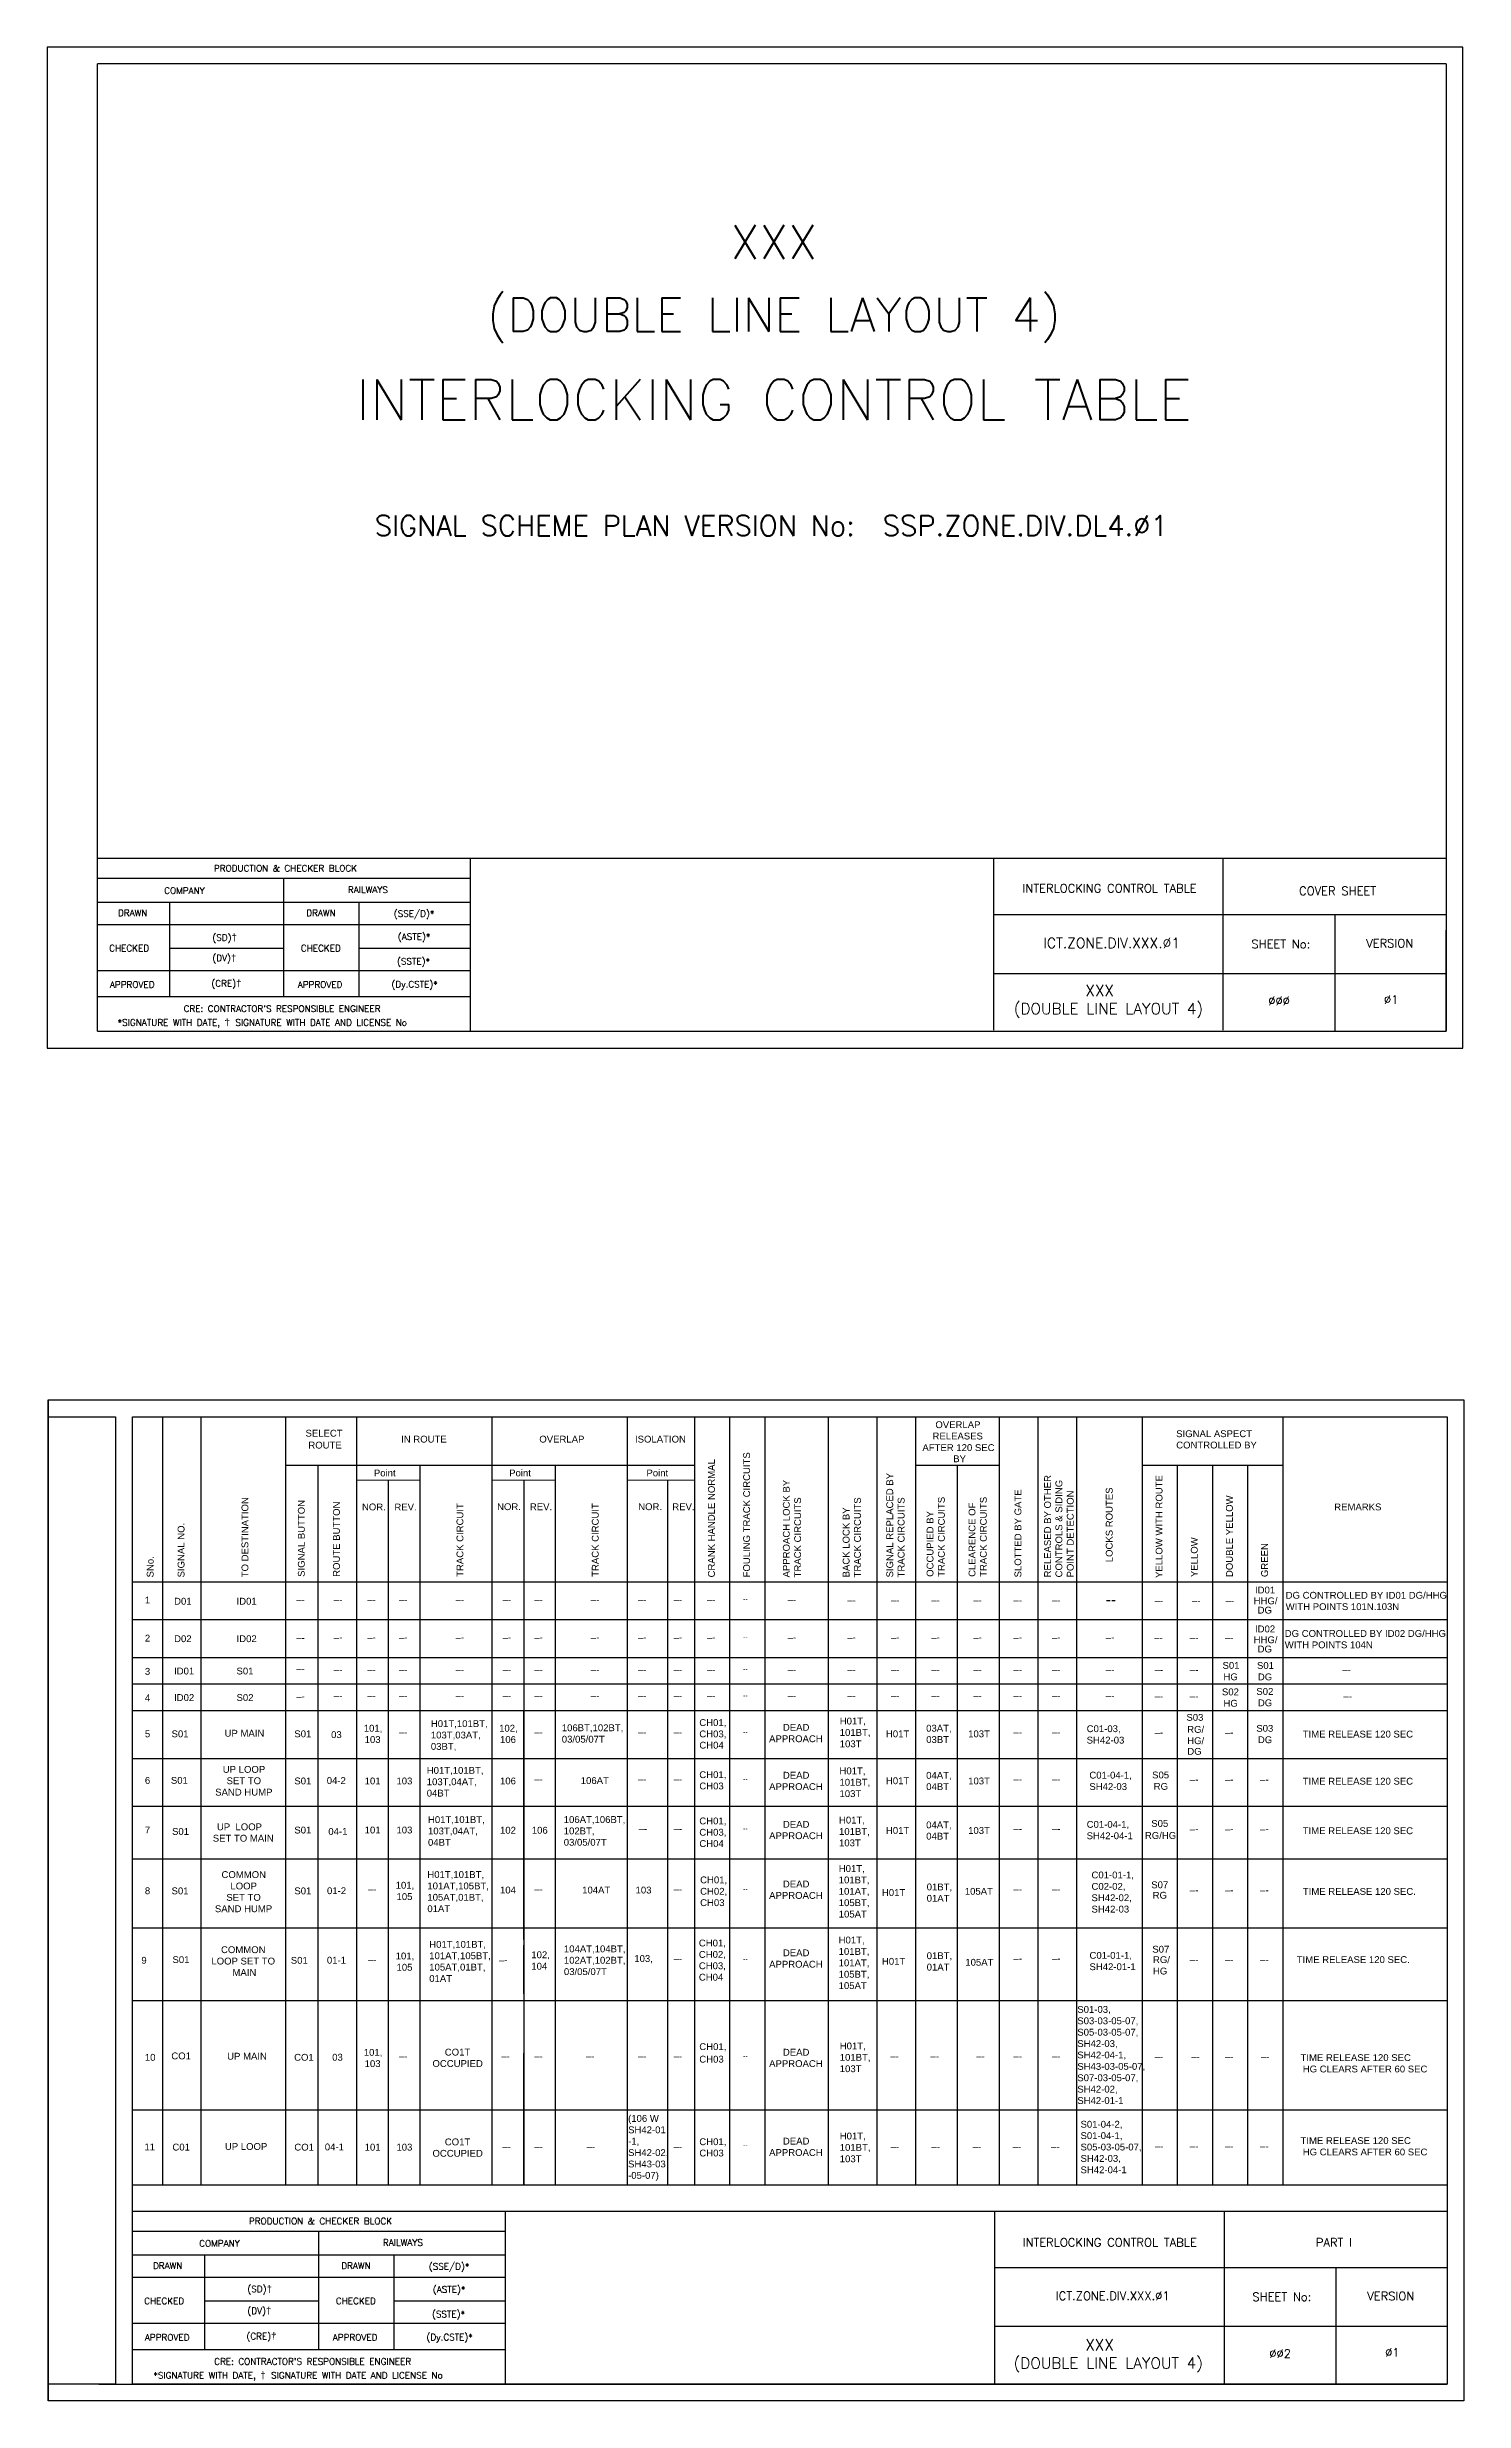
# Model space of a CAD drawing. Header units: inches. Extents: x -19 to 1645, y 43 to 741.
# Drawn here: x 322 to 742, y 43 to 741 of the extents above; entities that cross this region are included whole.
import ezdxf
from ezdxf.enums import TextEntityAlignment as Align

# ---------------------------------------------------------------- set-up
doc = ezdxf.new("R2010")
doc.units = ezdxf.units.IN
doc.header["$MEASUREMENT"] = 0
doc.layers.add('PDF_Geometry', color=7, linetype='Continuous')
doc.layers.add('PDF_Text', color=7, linetype='Continuous')
doc.styles.add('PDF Arial', font='arial.ttf')
doc.styles.add('ROMANS', font='romans.shx', dxfattribs={"height": 2})

# ---------------------------------------------------------------- blocks, each defined once
blk = doc.blocks.new('A$C1B685902')
at = {"color": 7}
blk.add_line((0, 297), (0, 0), dxfattribs=at)
for points in [[(0, 297), (420, 297), (420, 0), (0, 0)], [(25, 292), (415, 292), (415, 5), (25, 5)]]:
    blk.add_lwpolyline(points, close=True, dxfattribs=at)
blk.add_lwpolyline([(0, 292), (20, 292), (20, 5), (0, 5)], dxfattribs=at)

msp = doc.modelspace()

# ---------------------------------------------------------------- linework, layer by layer
at = {"lineweight": -2}
for p, q in [((742.09, 741.21), (322.09, 741.21)), ((322.09, 741.21), (322.09, 444.21)), ((742.09, 444.21), (742.09, 741.21)), ((337.09, 449.21), (337.09, 736.21)), ((737.09, 736.21), (737.09, 449.21)), ((602.95, 449.49), (602.95, 500.55)), ((602.95, 483.83), (736.91, 483.83)), ((602.95, 466.38), (737.09, 466.38)), ((322.09, 444.21), (742.09, 444.21)), ((603.26, 47.85), (603.26, 99.19)), ((603.26, 82.47), (737.22, 82.47)), ((603.26, 65.02), (737.4, 65.02))]:
    msp.add_line(p, q, dxfattribs=at)
at = {"linetype": 'Continuous', "lineweight": -2}
for p, q in [((737.09, 736.21), (337.09, 736.21)), ((671.03, 449.49), (671.03, 500.55)), ((737.09, 449.21), (737.09, 479.21)), ((337.09, 449.21), (619.09, 449.21)), ((337.09, 449.21), (737.09, 449.21)), ((671.34, 47.85), (671.34, 99.18)), ((337.4, 47.85), (619.4, 47.85)), ((337.4, 47.85), (737.4, 47.85))]:
    msp.add_line(p, q, dxfattribs=at)
for p, q in [((337.09, 500.55), (737.09, 500.55)), ((447.63, 500.55), (447.63, 449.21)), ((370.27, 494.5), (337.02, 494.5)), ((447.63, 494.49), (370.27, 494.5)), ((392.23, 494.5), (392.23, 459.4)), ((370.27, 487.45), (337.02, 487.46)), ((358.46, 459.4), (358.46, 487.46)), ((447.63, 487.45), (370.27, 487.45)), ((414.67, 459.4), (414.67, 487.45)), ((704.13, 483.83), (704.13, 449.21)), ((370.27, 480.79), (337.02, 480.79)), ((447.63, 480.78), (370.27, 480.79)), ((392.23, 473.81), (358.46, 473.81)), ((378.93, 473.66), (378.93, 473.66)), ((447.63, 473.8), (414.67, 473.81)), ((370.27, 467.14), (337.02, 467.15)), ((447.63, 467.14), (370.27, 467.14)), ((370.27, 459.4), (337.02, 459.4)), ((447.63, 459.4), (370.27, 459.4)), ((356.31, 334.84), (356.31, 106.88)), ((367.75, 334.84), (367.75, 106.88)), ((392.84, 334.84), (392.84, 106.88)), ((413.85, 334.84), (413.85, 106.88)), ((454, 334.84), (454, 106.88)), ((494.15, 334.84), (494.15, 106.88)), ((514.15, 334.84), (514.15, 106.88)), ((524.58, 334.84), (524.58, 106.88)), ((535.02, 334.84), (535.02, 106.88)), ((553.77, 334.84), (553.77, 106.88)), ((568.23, 334.84), (568.23, 106.88)), ((579.67, 334.84), (579.67, 106.88)), ((604.57, 334.84), (604.57, 106.88)), ((616.01, 334.84), (616.01, 106.88)), ((627.45, 334.84), (627.45, 106.88)), ((646.94, 334.77), (646.94, 106.88)), ((688.68, 334.77), (688.68, 106.88)), ((514.15, 320.33), (393.05, 320.33)), ((402.41, 320.4), (402.41, 106.88)), ((423.27, 316.05), (423.27, 106.88)), ((432.7, 320.33), (432.7, 106.88)), ((463.49, 315.98), (463.49, 106.88)), ((472.85, 320.4), (472.85, 106.88)), ((506.13, 315.98), (506.13, 106.88)), ((604.57, 320.33), (579.67, 320.33)), ((592.12, 320.4), (592.12, 106.88)), ((688.68, 320.33), (646.94, 320.33)), ((657.37, 320.26), (657.37, 106.88)), ((667.81, 320.26), (667.81, 106.88)), ((678.24, 320.26), (678.24, 106.88)), ((737.4, 285.76), (347.4, 285.76)), ((737.4, 274.54), (347.4, 274.54)), ((737.4, 263.32), (347.4, 263.32)), ((737.4, 255.46), (347.4, 255.46)), ((737.4, 247.61), (347.4, 247.61)), ((737.4, 233.36), (347.4, 233.36)), ((737.4, 219.25), (347.4, 219.25)), ((737.4, 203.55), (347.4, 203.55)), ((737.4, 183.12), (347.4, 183.12)), ((737.4, 161.56), (347.4, 161.56)), ((737.4, 129.11), (347.4, 129.11)), ((737.4, 106.88), (347.4, 106.88)), ((347.42, 99.11), (737.4, 99.19)), ((458.02, 99.19), (458.02, 47.85)), ((380.66, 93.14), (347.41, 93.14)), ((458.02, 93.13), (380.66, 93.14)), ((402.62, 93.14), (402.62, 58.04)), ((380.66, 86.1), (347.41, 86.1)), ((368.85, 58.04), (368.85, 86.1)), ((458.02, 86.09), (380.66, 86.1)), ((425.06, 58.04), (425.06, 86.09)), ((380.66, 79.43), (347.41, 79.43)), ((458.02, 79.42), (380.66, 79.43)), ((704.45, 82.47), (704.45, 47.85)), ((402.62, 72.45), (368.85, 72.45)), ((389.32, 72.3), (389.31, 72.3)), ((458.02, 72.45), (425.06, 72.45)), ((380.66, 65.78), (347.41, 65.79)), ((458.02, 65.78), (380.66, 65.78)), ((380.66, 58.04), (347.41, 58.04)), ((458.02, 58.04), (380.66, 58.04))]:
    msp.add_line(p, q)
at = {"layer": 'PDF_Geometry', "lineweight": 15}
for points in [[(367.75, 106.88), (367.75, 334.91)], [(392.84, 106.88), (392.84, 334.91)], [(604.57, 320.4), (604.57, 334.84)], [(616.01, 320.4), (616.01, 334.84)], [(627.45, 320.4), (627.45, 334.84)], [(646.94, 320.33), (646.94, 334.77)], [(393.05, 320.33), (413.92, 320.33)], [(413.92, 320.33), (514.22, 320.33)], [(413.92, 315.98), (432.77, 315.98)], [(423.27, 285.83), (423.27, 316.05)], [(454.07, 315.98), (472.92, 315.98)], [(494.22, 315.98), (514.22, 315.98)], [(579.74, 320.33), (604.64, 320.33)], [(604.57, 316.05), (604.57, 320.4)], [(604.57, 285.83), (604.57, 316.05)], [(616.01, 316.05), (616.01, 320.4)], [(616.01, 285.83), (616.01, 316.05)], [(627.45, 316.05), (627.45, 320.4)], [(627.45, 285.83), (627.45, 316.05)], [(646.94, 315.98), (646.94, 320.33)], [(646.94, 285.76), (646.94, 315.98)], [(657.37, 315.98), (657.37, 320.33)], [(657.37, 285.76), (657.37, 315.98)], [(667.81, 315.98), (667.81, 320.33)], [(667.81, 285.76), (667.81, 315.98)], [(678.24, 315.98), (678.24, 320.33)], [(678.24, 285.76), (678.24, 315.98)], [(514.15, 106.88), (514.15, 285.76)], [(524.58, 106.88), (524.58, 285.76)], [(604.57, 274.61), (604.57, 285.69)], [(616.01, 274.61), (616.01, 285.69)], [(627.45, 274.61), (627.45, 285.69)], [(646.94, 274.54), (646.94, 285.62)], [(604.57, 263.39), (604.57, 274.47)], [(616.01, 263.39), (616.01, 274.47)], [(627.45, 263.39), (627.45, 274.47)], [(646.94, 263.32), (646.94, 274.4)], [(604.57, 255.54), (604.57, 263.25)], [(616.01, 255.54), (616.01, 263.25)], [(627.45, 255.54), (627.45, 263.25)], [(646.94, 255.46), (646.94, 263.18)], [(604.57, 247.68), (604.57, 255.39)], [(616.01, 247.68), (616.01, 255.39)], [(627.45, 247.68), (627.45, 255.39)], [(646.94, 247.61), (646.94, 255.32)], [(402.41, 226.37), (402.41, 247.54)], [(413.85, 226.37), (413.85, 247.54)], [(423.27, 226.37), (423.27, 247.54)], [(432.7, 226.37), (432.7, 247.54)], [(454, 226.37), (454, 247.54)], [(463.42, 226.37), (463.42, 247.54)], [(472.85, 226.37), (472.85, 247.54)], [(494.15, 226.37), (494.15, 247.54)], [(535.02, 226.37), (535.02, 247.54)], [(553.77, 226.37), (553.77, 247.54)], [(568.23, 226.37), (568.23, 247.54)], [(579.67, 226.37), (579.67, 247.54)], [(592.12, 226.37), (592.12, 247.54)], [(604.57, 226.37), (604.57, 247.54)], [(616.01, 226.37), (616.01, 247.54)], [(627.45, 226.37), (627.45, 247.54)], [(646.94, 226.3), (646.94, 247.47)], [(423.27, 210.94), (423.27, 232.11)], [(432.7, 210.94), (432.7, 232.11)], [(454, 210.94), (454, 232.11)], [(463.42, 210.94), (463.42, 232.11)], [(472.85, 210.94), (472.85, 232.11)], [(494.15, 210.94), (494.15, 232.11)], [(535.02, 210.94), (535.02, 232.11)], [(553.77, 210.94), (553.77, 232.11)], [(568.23, 210.94), (568.23, 232.11)], [(579.67, 210.94), (579.67, 232.11)], [(592.12, 210.94), (592.12, 232.11)], [(604.57, 210.94), (604.57, 232.11)], [(616.01, 210.94), (616.01, 232.11)], [(627.45, 210.94), (627.45, 232.11)], [(646.94, 210.87), (646.94, 232.04)], [(423.27, 193.32), (423.27, 214.49)], [(432.7, 193.32), (432.7, 214.49)], [(454, 193.32), (454, 214.49)], [(463.42, 193.32), (463.42, 214.49)], [(472.85, 193.32), (472.85, 214.49)], [(494.15, 193.32), (494.15, 214.49)], [(535.02, 193.32), (535.02, 214.49)], [(553.77, 193.32), (553.77, 214.49)], [(568.23, 193.32), (568.23, 214.49)], [(579.67, 193.32), (579.67, 214.49)], [(592.12, 193.32), (592.12, 214.49)], [(604.57, 193.32), (604.57, 214.49)], [(616.01, 193.32), (616.01, 214.49)], [(627.45, 193.32), (627.45, 214.49)], [(646.94, 193.25), (646.94, 214.42)], [(678.24, 193.25), (678.24, 214.42)], [(423.27, 179.75), (423.27, 197.55)], [(432.7, 179.75), (432.7, 197.55)], [(454, 179.75), (454, 197.55)], [(463.42, 179.75), (463.42, 197.55)], [(472.85, 179.75), (472.85, 197.55)], [(494.15, 179.75), (494.15, 197.55)], [(535.02, 179.75), (535.02, 197.55)], [(553.77, 179.75), (553.77, 197.55)], [(579.67, 179.75), (579.67, 197.55)], [(592.12, 179.75), (592.12, 197.55)], [(604.57, 179.75), (604.57, 197.55)], [(616.01, 179.75), (616.01, 197.55)], [(627.45, 179.75), (627.45, 197.55)], [(646.94, 179.68), (646.94, 197.48)], [(423.27, 163.62), (423.27, 178.06)], [(432.7, 163.62), (432.7, 178.06)], [(454, 163.62), (454, 178.06)], [(463.42, 163.62), (463.42, 178.06)], [(472.85, 163.62), (472.85, 178.06)], [(494.15, 163.62), (494.15, 178.06)], [(535.02, 163.62), (535.02, 178.06)], [(553.77, 163.62), (553.77, 178.06)], [(568.23, 163.62), (568.23, 178.06)], [(579.67, 163.62), (579.67, 178.06)], [(592.12, 163.62), (592.12, 178.06)], [(604.57, 163.62), (604.57, 178.06)], [(616.01, 163.62), (616.01, 178.06)], [(627.45, 163.62), (627.45, 178.06)], [(646.94, 163.55), (646.94, 177.99)], [(423.27, 124.9), (423.27, 146.06)], [(432.7, 124.9), (432.7, 146.06)], [(454, 124.9), (454, 146.06)], [(463.42, 124.9), (463.42, 146.06)], [(472.85, 124.9), (472.85, 146.06)], [(494.15, 124.9), (494.15, 146.06)], [(535.02, 124.9), (535.02, 146.06)], [(553.77, 124.9), (553.77, 146.06)], [(568.23, 124.9), (568.23, 146.06)], [(579.67, 124.9), (579.67, 146.06)], [(592.12, 124.9), (592.12, 146.06)], [(604.57, 124.9), (604.57, 146.06)], [(616.01, 124.9), (616.01, 146.06)], [(627.45, 124.9), (627.45, 146.06)], [(646.94, 124.83), (646.94, 145.99)], [(423.27, 106.95), (423.27, 124.76)], [(432.7, 106.95), (432.7, 124.76)], [(454, 106.95), (454, 124.76)], [(463.42, 106.95), (463.42, 124.76)], [(472.85, 106.95), (472.85, 124.76)], [(494.15, 106.95), (494.15, 124.76)], [(535.02, 106.95), (535.02, 124.76)], [(553.77, 106.95), (553.77, 124.76)], [(568.23, 106.95), (568.23, 124.76)], [(579.67, 106.95), (579.67, 124.76)], [(592.12, 106.95), (592.12, 124.76)], [(604.57, 106.95), (604.57, 124.76)], [(616.01, 106.95), (616.01, 124.76)], [(627.45, 106.95), (627.45, 124.76)], [(646.94, 106.88), (646.94, 124.68)]]:
    msp.add_lwpolyline(points, dxfattribs=at)

# ---------------------------------------------------------------- block references
msp.add_blockref('A$C1B685902', (322.4, 42.85))

# ---------------------------------------------------------------- texts
at = {"style": 'ROMANS'}
for s, height, p in [('XXX', 10, (537.68, 683.41)), ('(DOUBLE LINE LAYOUT 4)', 10, (537.68, 661.78)), ('INTERLOCKING CONTROL TABLE', 12, (537.68, 636.61)), ('SIGNAL SCHEME PLAN VERSION No:  SSP.ZONE.DIV.DL4.Ø1', 6, (536.92, 599.23)), ('PRODUCTION & CHECKER BLOCK', 1.92, (392.81, 497.56)), ('COMPANY', 1.92, (362.84, 490.94)), ('RAILWAYS', 1.92, (417.26, 491.2)), ('DRAWN', 1.92, (347.49, 484.32)), ('DRAWN', 1.92, (403.34, 484.32)), ('(SSE/D)*', 1.92, (430.96, 484.11)), ('(ASTE)*', 1.92, (430.96, 477.29)), ('CHECKED', 1.92, (346.44, 473.86)), ('CHECKED', 1.92, (403.3, 473.86)), ('(SSTE)*', 1.92, (430.79, 469.96)), ('APPROVED', 1.92, (347.34, 463.06)), ('APPROVED', 1.92, (403.07, 463.06)), ('(Dy.CSTE)*', 1.92, (431.12, 463.14)), ('XXX', 3.3, (634.38, 461.31)), ("CRE: CONTRACTOR'S RESPONSIBLE ENGINEER", 1.92, (391.81, 455.91)), ('(DOUBLE LINE LAYOUT 4)', 3.3, (636.94, 455.91)), ('PRODUCTION & CHECKER BLOCK', 1.92, (403.2, 96.2)), ('RAILWAYS', 1.92, (427.65, 89.84)), ('DRAWN', 1.92, (357.88, 82.96)), ('COMPANY', 1.92, (373.23, 89.58)), ('DRAWN', 1.92, (413.73, 82.96)), ('(SSE/D)*', 1.92, (441.35, 82.75)), ('(ASTE)*', 1.92, (441.35, 75.93)), ('CHECKED', 1.92, (356.83, 72.5)), ('CHECKED', 1.92, (413.69, 72.5)), ('(SSTE)*', 1.92, (441.18, 68.6)), ('(Dy.CSTE)*', 1.92, (441.51, 61.78)), ('APPROVED', 1.92, (357.73, 61.7)), ('APPROVED', 1.92, (413.46, 61.7)), ('(DOUBLE LINE LAYOUT 4)', 3.3, (636.9, 54.08)), ('XXX', 3.3, (634.34, 59.47)), ("CRE: CONTRACTOR'S RESPONSIBLE ENGINEER", 1.92, (400.88, 54.55))]:
    msp.add_text(s, height=height, dxfattribs=at).set_placement(p, align=Align.MIDDLE_CENTER)
at = {"lineweight": -2, "style": 'ROMANS'}
for s, height, p in [('INTERLOCKING CONTROL TABLE', 2.5, (637.29, 491.64)), ('COVER SHEET', 2.5, (704.93, 490.86)), ('ICT.ZONE.DIV.XXX.Ø1', 3, (637.91, 475.39)), ('SHEET No:', 2.5, (688.09, 475.09)), ('VERSION', 2.5, (720.39, 475.32)), ('ØØØ ', 2.5, (688.43, 458.23)), ('Ø1', 2.5, (720.85, 458.6)), ('INTERLOCKING CONTROL TABLE', 2.5, (637.33, 89.87)), ('PART I', 2.5, (703.83, 89.87)), ('ICT.ZONE.DIV.XXX.Ø1', 2.5, (638.22, 74.03)), ('SHEET No:', 2.5, (688.4, 73.73)), ('VERSION', 2.5, (720.7, 73.96)), ('ØØ2 ', 2.5, (688.74, 56.87)), ('Ø1', 2.5, (721.17, 57.24))]:
    msp.add_text(s, height=height, dxfattribs=at).set_placement(p, align=Align.MIDDLE_CENTER)
at = {"char_height": 1.92, "attachment_point": 1, "style": 'ROMANS'}
for s, width, insert in [('(SD){\\fArial|b0|i0|c0|p34;\\H1.08333x;†}', 8.1172, (371.12, 478.11)), ('(DV){\\fArial|b0|i0|c0|p34;\\H1.08333x;†}', 8.1172, (371.12, 472.06)), ('(CRE){\\fArial|b0|i0|c0|p34;\\H1.08333x;†}', 8.1172, (370.83, 464.53)), ('\\pi-5.76,l9.6,t9.6;*SIGNATURE WITH DATE, {\\fArial|b0|i0|c0|p34;\\H1.08333x;†  }SIGNATURE WITH DATE AND LICENSE No', 115.6915, (339.2, 452.92)), ('(SD){\\fArial|b0|i0|c0|p34;\\H1.08333x;†}', 8.1172, (381.51, 77.17)), ('(DV){\\fArial|b0|i0|c0|p34;\\H1.08333x;†}', 8.1172, (381.51, 70.7)), ('(CRE){\\fArial|b0|i0|c0|p34;\\H1.08333x;†}', 8.1172, (381.22, 63.17)), ('\\pi-5.76,l9.6,t9.6;*SIGNATURE WITH DATE, {\\fArial|b0|i0|c0|p34;\\H1.08333x;†  }SIGNATURE WITH DATE AND LICENSE No', 104.6362, (349.8, 51.56))]:
    msp.add_mtext_dynamic_manual_height_columns(s, width=width, gutter_width=12.5, heights=[0], dxfattribs=dict(at, insert=insert))
at = {"layer": 'PDF_Text', "attachment_point": 7, "style": 'PDF Arial'}
for s, insert, char_height in [('SELECT', (398.75, 328.92), 2.027), ('IN ROUTE', (427.12, 327.15), 2.027), ('OVERLAP', (468.12, 327.15), 2.027), ('ISOLATION', (496.5, 327.15), 2.027), ('RELEASES', (584.76, 328.07), 2.027), ('OVERLAP', (585.61, 331.44), 2.027), ('SIGNAL ASPECT', (657.05, 328.76), 2.0273), ('ROUTE', (399.6, 325.38), 2.027), ('AFTER 120 SEC', (581.76, 324.64), 2.0273), ('BY', (590.9, 321.35), 2.027), ('CONTROLLED BY', (657.05, 325.4), 2.0273), ('Point', (419.03, 317.12), 2.027), ('Point', (459.17, 317.12), 2.027), ('Point', (499.9, 317.12), 2.027), ('NOR.', (415.5, 307.04), 2.027), ('REV.', (425.12, 307.04), 2.027), ('NOR.', (455.58, 307.11), 2.027), ('REV.', (465.31, 307.11), 2.027), ('NOR.', (497.45, 307.11), 2.027), ('REV.', (507.57, 307.11), 2.027), ('REMARKS', (703.93, 307.04), 2.027), ('1', (351.1, 279.44), 2.03), ('D01', (359.77, 279.07), 2.027), ('ID01', (378.3, 279.07), 2.027), ('–-', (396, 279.61), 2.027), ('–-', (407.15, 279.61), 2.027), ('–-', (417.06, 279.61), 2.027), ('–-', (426.48, 279.61), 2.027), ('–-', (443.25, 279.61), 2.027), ('–-', (457.21, 279.61), 2.027), ('–-', (466.63, 279.61), 2.027), ('–-', (483.39, 279.61), 2.027), ('–-', (497.35, 279.61), 2.027), ('–-', (507.93, 279.61), 2.027), ('–-', (517.86, 279.61), 2.027), ('--', (528.52, 279.98), 1.521), ('–-', (541.75, 279.61), 2.027), ('–-', (559.49, 279.39), 2.027), ('–-', (572.45, 279.39), 2.027), ('–-', (584.39, 279.39), 2.027), ('–-', (596.84, 279.39), 2.027), ('–-', (608.78, 279.39), 2.027), ('–-', (620.22, 279.39), 2.027), ('–-', (650.65, 279.32), 2.027), ('–-', (661.69, 279.32), 2.027), ('–-', (671.72, 279.32), 2.027), ('HHG/', (680.03, 279.17), 2.027), ('ID01', (680.42, 282.38), 2.027), ('DG CONTROLLED BY ID01 DG/HHG\\PWITH POINTS 101N.103N', (689.53, 277.45), 2.0273), ('ID02', (680.42, 270.85), 2.027), ('DG', (681.2, 276.42), 2.027), ('2', (351.1, 268.14), 2.03), ('D02', (359.77, 267.94), 2.027), ('ID02', (378.3, 267.94), 2.027), ('–-', (396, 268.26), 2.027), ('–-', (407.15, 268.39), 2.027), ('–-', (417.06, 268.39), 2.027), ('–-', (426.48, 268.39), 2.027), ('–-', (443.25, 268.39), 2.027), ('–-', (457.21, 268.39), 2.027), ('–-', (466.63, 268.39), 2.027), ('–-', (483.39, 268.39), 2.027), ('–-', (497.35, 268.39), 2.027), ('–-', (507.93, 268.39), 2.027), ('–-', (517.86, 268.39), 2.027), ('--', (528.52, 268.76), 1.521), ('–-', (541.75, 268.39), 2.027), ('–-', (559.49, 268.39), 2.027), ('–-', (572.45, 268.39), 2.027), ('–-', (584.39, 268.39), 2.027), ('–-', (596.84, 268.39), 2.027), ('–-', (608.78, 268.39), 2.027), ('–-', (620.22, 268.39), 2.027), ('–-', (636.17, 268.39), 2.027), ('–-', (650.52, 268.32), 2.027), ('–-', (661.09, 268.32), 2.027), ('–-', (671.52, 268.32), 2.027), ('HHG/', (680.03, 267.63), 2.027), ('DG', (681.2, 264.88), 2.027), ('DG CONTROLLED BY ID02 DG/HHG\\PWITH POINTS 104N', (689.25, 266.12), 2.0273), ('3', (351.1, 258.26), 2.03), ('ID01', (359.76, 258.35), 2.027), ('S01', (378.29, 258.35), 2.027), ('–-', (396, 259.01), 2.027), ('–-', (407.15, 258.85), 2.027), ('–-', (417.06, 258.85), 2.027), ('–-', (426.48, 258.85), 2.027), ('–-', (443.25, 258.85), 2.027), ('–-', (457.21, 258.85), 2.027), ('–-', (466.63, 258.85), 2.027), ('–-', (483.39, 258.85), 2.027), ('–-', (497.35, 258.85), 2.027), ('–-', (507.93, 258.85), 2.027), ('–-', (517.86, 258.85), 2.027), ('--', (528.52, 259.23), 1.521), ('–-', (541.75, 258.85), 2.027), ('–-', (559.49, 258.85), 2.027), ('–-', (572.45, 258.85), 2.027), ('–-', (584.39, 258.85), 2.027), ('–-', (596.84, 258.85), 2.027), ('–-', (608.78, 258.85), 2.027), ('–-', (620.22, 258.85), 2.027), ('–-', (636.17, 258.85), 2.027), ('–-', (650.65, 258.78), 2.027), ('–-', (661.09, 258.78), 2.027), ('–-', (706.32, 258.73), 2.027), ('4', (351.1, 250.43), 2.03), ('ID02', (359.76, 250.49), 2.027), ('S02', (378.29, 250.49), 2.027), ('–-', (396, 250.89), 2.027), ('–-', (407.15, 251), 2.027), ('–-', (417.06, 251), 2.027), ('–-', (426.48, 251), 2.027), ('–-', (443.25, 251), 2.027), ('–-', (457.21, 251), 2.027), ('–-', (466.63, 251), 2.027), ('–-', (483.39, 251), 2.027), ('–-', (497.35, 251), 2.027), ('–-', (507.93, 251), 2.027), ('–-', (517.86, 251), 2.027), ('--', (528.52, 251.37), 1.521), ('–-', (541.75, 251), 2.027), ('–-', (559.49, 251), 2.027), ('–-', (572.45, 251), 2.027), ('–-', (584.39, 251), 2.027), ('–-', (596.84, 251), 2.027), ('–-', (608.78, 251), 2.027), ('–-', (620.22, 251), 2.027), ('–-', (636.17, 251), 2.027), ('–-', (650.65, 250.93), 2.027), ('–-', (661.09, 250.93), 2.027), ('–-', (706.68, 250.93), 2.027), ('H01T,101BT,\\P103T,03AT,\\P03BT,', (435.94, 235.64), 2.0273), ('CH01,', (515.58, 242.72), 2.027), ('H01T,\\P101BT,\\P103T', (557.24, 236.75), 2.027), ('S03', (660.08, 244.61), 2.027), ('5', (351.1, 239.72), 2.03), ('S01', (359.02, 239.72), 2.027), ('UP MAIN', (374.74, 239.9), 2.027), ('S01', (395.44, 239.72), 2.027), ('03', (406.35, 239.48), 2.027), ('101,', (416.04, 241.04), 2.027), ('103', (416.3, 238.03), 2.027), ('–-', (426.48, 240.26), 2.027), ('102,', (456.19, 241.04), 2.027), ('106', (456.45, 238.03), 2.027), ('–-', (466.63, 240.26), 2.027), ('106BT,102BT,\\P03/05/07T', (474.78, 238.13), 2.0273), ('–-', (497.35, 240.26), 2.027), ('–-', (507.93, 240.26), 2.027), ('CH03,', (515.58, 239.35), 2.027), ('CH04', (515.59, 236.35), 2.027), ('--', (528.52, 240.63), 1.521), ('H01T', (570.94, 239.72), 2.027), ('03AT,', (582.88, 241.04), 2.027), ('03BT', (582.89, 238.03), 2.027), ('103T', (595.33, 239.72), 2.027), ('–-', (608.78, 240.26), 2.027), ('–-', (620.22, 240.26), 2.027), ('C01-03, \\PSH42-03', (630.49, 237.86), 2.027), ('–-', (650.65, 240.19), 2.027), ('RG/', (660.31, 241.04), 2.027), ('HG/', (660.31, 237.68), 2.027), ('–-', (671.52, 240.19), 2.027), ('TIME RELEASE 120 SEC', (694.59, 239.64), 2.0273), ('H01T,101BT,\\P103T,04AT,\\P04BT', (434.72, 222.12), 2.0273), ('DG', (660.35, 234.52), 2.027), ('6', (351.1, 225.9), 2.03), ('S01', (358.82, 225.92), 2.027), ('S01', (395.44, 225.74), 2.027), ('04-2', (405.06, 225.86), 2.027), ('101', (416.3, 225.74), 2.027), ('103', (425.73, 225.74), 2.027), ('106', (456.45, 225.74), 2.027), ('–-', (466.63, 226.29), 2.027), ('106AT', (480.41, 225.85), 2.027), ('–-', (497.37, 226.29), 2.027), ('–-', (507.93, 226.29), 2.027), ('CH01,', (515.58, 227.25), 2.027), ('CH03', (515.59, 224.25), 2.027), ('--', (528.52, 226.66), 1.521), ('H01T', (570.94, 225.79), 2.027), ('04AT,', (582.88, 227.06), 2.027), ('04BT', (582.89, 224.06), 2.027), ('103T', (595.33, 225.74), 2.027), ('–-', (608.78, 226.29), 2.027), ('–-', (620.22, 226.29), 2.027), ('C01-04-1, \\PSH42-03', (631.29, 224.08), 2.027), ('–-', (661.09, 226.22), 2.027), ('–-', (671.52, 226.22), 2.027), ('–-', (681.95, 226.22), 2.027), ('TIME RELEASE 120 SEC', (694.59, 225.67), 2.0273), ('7', (351.1, 211.2), 2.03), ('S01', (359.16, 210.76), 2.027), ('\\pi-6.51622;UP  LOOP\\P\\pi-10.11175;   SET TO MAIN', (378.99, 208.75), 2.0273), ('S01', (395.44, 211.17), 2.027), ('04-1', (405.52, 210.77), 2.027), ('101', (416.3, 211.18), 2.027), ('103', (425.73, 211.18), 2.027), ('H01T,101BT,\\P103T,04AT,\\P04BT', (435.09, 207.52), 2.0273), ('102', (456.45, 211.12), 2.027), ('106', (465.88, 211.12), 2.027), ('106AT,106BT,\\P102BT,\\P03/05/07T', (475.36, 207.54), 2.0273), ('–-', (497.6, 211.59), 2.027), ('–-', (507.93, 211.59), 2.027), ('CH01,', (515.58, 213.53), 2.027), ('CH03,', (515.58, 210.17), 2.027), ('--', (528.52, 211.96), 1.521), ('H01T', (570.94, 211.05), 2.027), ('04AT,', (582.88, 212.36), 2.027), ('04BT', (582.89, 209.36), 2.027), ('103T', (595.33, 211.05), 2.027), ('–-', (608.78, 211.59), 2.027), ('–-', (620.22, 211.59), 2.027), ('C01-04-1, \\PSH42-04-1', (630.49, 209.48), 2.027), ('RG/HG', (647.76, 209.56), 2.027), ('S05', (649.65, 213.13), 2.027), ('–-', (661.09, 211.52), 2.027), ('–-', (671.52, 211.52), 2.027), ('–-', (681.95, 211.52), 2.027), ('TIME RELEASE 120 SEC', (694.59, 210.97), 2.0273), ('CH04', (515.59, 207.17), 2.027), ('101,', (425.5, 194.45), 2.027), ('H01T,101BT,\\P101AT,105BT,\\P105AT,01BT,\\P01AT', (434.9, 187.84), 2.0273), ('CH01,\\PCH02,\\PCH03', (515.82, 189.63), 2.027), ('H01T,\\P101BT,\\P101AT,\\P105BT,\\P105AT', (556.94, 186.24), 2.027), ('01BT,\\P01AT', (583.03, 190.92), 2.027), ('S07', (649.65, 194.93), 2.027), ('8', (351.1, 193.16), 2.03), ('S01', (359.02, 193.13), 2.027), ('S01', (395.44, 193.13), 2.027), ('01-2', (405.13, 193.17), 2.027), ('–-', (417.31, 193.67), 2.027), ('105', (425.76, 191.44), 2.027), ('104', (456.45, 193.37), 2.027), ('–-', (466.63, 193.67), 2.027), ('104AT', (480.82, 193.37), 2.027), ('103', (496.67, 193.37), 2.027), ('–-', (507.93, 193.67), 2.027), ('--', (528.52, 194.04), 1.521), ('H01T', (569.75, 192.64), 2.027), ('105AT', (594.33, 193), 2.027), ('–-', (608.78, 193.67), 2.027), ('–-', (620.22, 193.67), 2.027), ('RG', (650.07, 191.83), 2.027), ('–-', (661.09, 193.41), 2.027), ('–-', (671.52, 193.41), 2.027), ('–-', (681.95, 193.41), 2.027), ('TIME RELEASE 120 SEC.', (694.63, 192.96), 2.0273), ('9', (350.06, 172.53), 2.03), ('S01', (359.29, 172.73), 2.027), ('\\pi-6.4208;COMMON\\P\\pi-9.2751;LOOP SET TO\\P\\pi-3.81749; MAIN', (380.11, 168.95), 2.0273), ('S01', (394.39, 172.52), 2.027), ('01-1', (405.1, 172.57), 2.027), ('101,', (425.5, 173.47), 2.027), ('H01T,101BT,\\P101AT,105BT,\\P105AT,01BT,\\P01AT', (435.46, 167.12), 2.0273), ('102,\\P104', (465.74, 170.78), 2.027), ('104AT,104BT,\\P102AT,102BT,\\P03/05/07T', (475.41, 169.17), 2.0273), ('103,', (496.29, 172.7), 2.027), ('CH01,\\PCH02,\\PCH03,\\PCH04', (515.44, 167.52), 2.027), ('H01T,\\P101BT,\\P101AT,\\P105BT,\\P105AT', (556.91, 165.02), 2.027), ('01BT,\\P01AT', (583.03, 170.51), 2.027), ('S07', (649.97, 175.81), 2.027), ('RG/\\PHG', (650.16, 169.34), 2.027), ('TIME RELEASE 120 SEC.', (692.82, 172.74), 2.0273), ('–-', (417.31, 172.7), 2.027), ('105', (425.76, 170.47), 2.027), ('–-', (456.16, 172.66), 2.027), ('–-', (507.93, 172.99), 2.027), ('--', (528.52, 173.29), 1.521), ('H01T', (569.75, 172.23), 2.027), ('105AT', (594.49, 171.94), 2.027), ('–-', (608.78, 173.13), 2.027), ('–-', (620.22, 173.13), 2.027), ('–-', (661.09, 172.67), 2.027), ('–-', (671.52, 172.67), 2.027), ('–-', (681.95, 172.67), 2.027), ('S01-03,\\PS03-03-05-07, \\PS05-03-05-07,\\PSH42-03,\\PSH42-04-1,\\PSH43-03-05-07,\\PS07-03-05-07,\\PSH42-02,\\PSH42-01-1', (627.71, 130.92), 2.0273), ('101,', (416.04, 144.87), 2.027), ('\\pi-3.67782;CO1T\\P\\pi-7.33074;OCCUPIED', (443.75, 141.9), 2.0273), ('CH01,', (515.58, 146.56), 2.027), ('H01T,\\P101BT,\\P103T', (557.24, 140.36), 2.027), ('10', (351.1, 143.74), 2.027), ('CO1', (358.95, 144.17), 2.027), ('CO1', (395.37, 143.75), 2.027), ('03', (406.67, 143.77), 2.027), ('103', (416.3, 141.87), 2.027), ('–-', (426.48, 144.1), 2.027), ('–-', (456.85, 144.1), 2.027), ('–-', (466.63, 144.1), 2.027), ('–-', (481.98, 144.1), 2.027), ('–-', (497.35, 144.1), 2.027), ('–-', (507.93, 144.1), 2.027), ('CH03', (515.58, 143.19), 2.027), ('--', (528.52, 144.47), 1.521), ('–-', (572.26, 144.1), 2.027), ('–-', (584.15, 144.1), 2.027), ('–-', (597.77, 144.1), 2.027), ('–-', (608.78, 144.1), 2.027), ('–-', (620.22, 144.1), 2.027), ('–-', (650.65, 144.03), 2.027), ('–-', (661.53, 144.03), 2.027), ('–-', (671.52, 144.03), 2.027), ('–-', (682.21, 144.03), 2.027), ('TIME RELEASE 120 SEC', (693.93, 143.65), 2.0273), ('HG CLEARS AFTER 60 SEC', (694.59, 140.28), 2.0273), ('(106 W\\PSH42-01\\P-1,\\PSH42-02,\\PSH43-03\\P-05-07)', (494.45, 108.14), 2.027), ('S01-04-2, \\PS01-04-1,\\PS05-03-05-07,\\PSH42-03,\\PSH42-04-1', (628.67, 110.37), 2.0273), ('11', (350.97, 117.19), 2.027), ('CO1', (395.44, 117.09), 2.027), ('04-1', (404.48, 117.16), 2.027), ('101', (416.3, 117.09), 2.027), ('103', (425.73, 117.09), 2.027), ('\\pi-3.67782;CO1T\\P\\pi-7.33074;OCCUPIED', (443.75, 115.27), 2.0273), ('CH01,', (515.58, 118.35), 2.027), ('H01T,\\P101BT,\\P103T', (557.24, 113.64), 2.027), ('TIME RELEASE 120 SEC', (693.93, 119.03), 2.0273), ('–-', (457.14, 117.33), 2.027), ('–-', (466.63, 117.33), 2.027), ('–-', (482.18, 117.33), 2.027), ('–-', (507.93, 117.33), 2.027), ('CH03', (515.59, 115.35), 2.027), ('--', (528.52, 117.95), 1.521), ('–-', (572.36, 117.28), 2.027), ('–-', (584.44, 117.28), 2.027), ('–-', (596.63, 117.28), 2.027), ('–-', (608.51, 117.28), 2.027), ('–-', (619.95, 117.28), 2.027), ('–-', (650.78, 117.42), 2.027), ('–-', (661.09, 117.42), 2.027), ('–-', (671.52, 117.42), 2.027), ('–-', (681.95, 117.42), 2.027), ('HG CLEARS AFTER 60 SEC', (694.59, 115.66), 2.0273)]:
    msp.add_mtext(s, dxfattribs=dict(at, insert=insert, char_height=char_height))
at = {"layer": 'PDF_Text', "attachment_point": 7, "rotation": 90, "style": 'PDF Arial'}
for s, insert, char_height in [('CRANK HANDLE NORMAL', (520.22, 287.17), 2.0273), ('FOULING TRACK CIRCUITS', (530.65, 287.17), 2.0273), ('APPROACH LOCK BY', (542.43, 287.17), 2.0273), ('SIGNAL REPLACED BY', (573.12, 287.17), 2.0273), ('RELEASED BY OTHER', (619.93, 287.17), 2.0273), ('CONTROLS & SIDING', (623.29, 287.17), 2.0273), ('YELLOW WITH ROUTE', (653.01, 287), 2.0273), ('TO DESTINATION', (381.83, 287.22), 2.0273), ('SIGNAL BUTTON', (398.55, 287.34), 2.0273), ('ROUTE BUTTON', (408.98, 287.34), 2.0273), ('TRACK CIRCUIT', (445.61, 287.34), 2.0273), ('TRACK CIRCUIT', (485.75, 287.34), 2.0273), ('TRACK CIRCUITS', (545.79, 287.17), 2.0273), ('BACK LOCK BY', (560.17, 287.17), 2.0273), ('TRACK CIRCUITS', (563.53, 287.17), 2.0273), ('TRACK CIRCUITS', (576.49, 287.17), 2.0273), ('TRACK CIRCUITS', (588.43, 287.34), 2.0273), ('CLEARENCE OF', (597.52, 287.34), 2.0273), ('TRACK CIRCUITS', (600.88, 287.34), 2.0273), ('SLOTTED BY GATE', (611.14, 287.17), 2.0273), ('POINT DETECTION', (626.66, 287.17), 2.0273), ('LOCKS ROUTES', (638.22, 291.67), 2.0273), ('DOUBLE YELLOW', (673.88, 287.27), 2.0273), ('SIGNAL NO.', (362.88, 287.17), 2.027), ('OCCUPIED BY', (585.07, 287.34), 2.0273), ('YELLOW', (663.45, 287.27), 2.027), ('GREEN', (684.31, 287.27), 2.027), ('SNo.', (353.71, 287.17), 2.027)]:
    msp.add_mtext(s, dxfattribs=dict(at, insert=insert, char_height=char_height))
at = {"layer": 'PDF_Text', "attachment_point": 7, "style": 'PDF Arial'}
for s, insert, char_height, width in [('--', (636.17, 279.03), 3.24, 2.5348), ('\\pi0.24048;S01\\P\\pi0.51429;HG', (670.56, 256.64), 2.0273, 4.873), ('\\pi0.06153;S01\\P\\pi0.3312;DG', (680.95, 256.62), 2.0273, 4.5151), ('\\pi0.05517;S02\\P\\pi0.51429;HG', (670.56, 248.79), 2.0273, 4.873), ('\\pi-0.12378;S02\\P\\pi0.3312;DG', (680.95, 248.92), 2.0273, 4.5151), ('\\pi4.20554;DEAD\\P\\pi0.12184;APPROACH', (536.17, 238.26), 2.0273, 15.9105), ('\\pi-0.13415;S03\\P\\pi0.3312;DG', (680.95, 237.97), 2.0273, 4.5151), ('\\pi4.91758;UP LOOP\\P\\pi6.05364;SET TO   \\P\\pi2.6683;SAND HUMP', (369.29, 222.42), 2.0273, 22.0807), ('H01T,\\P101BT,\\P103T', (557.16, 221.98), 2.027, 8.5712), ('\\pi4.20554;DEAD\\P\\pi0.12184;APPROACH', (536.17, 224.06), 2.0273, 15.9105), ('\\pi0.25492;S05\\P\\pi0.72994;RG', (649.65, 224.13), 2.0273, 5.3085), ('\\pi4.20554;DEAD\\P\\pi0.12184;APPROACH', (536.17, 209.49), 2.0273, 15.9105), ('H01T,\\P101BT,\\P103T', (557.02, 207.37), 2.027, 8.5712), ('\\pi4.61957;COMMON  \\P\\pi7.27059;LOOP\\P\\pi6.05364;SET TO   \\P\\pi2.6683;SAND HUMP', (369.21, 187.82), 2.0273, 22.0807), ('\\pi4.20554;DEAD\\P\\pi0.12184;APPROACH', (536.17, 191.78), 2.0273, 15.9105), ('C01-01-1,\\PC02-02,\\PSH42-02,\\PSH42-03', (631.92, 187.71), 2.027, 17.5881), ('\\pi4.20554;DEAD\\P\\pi0.12184;APPROACH', (536.17, 171.37), 2.0273, 15.9105), ('C01-01-1,\\PSH42-01-1', (631.33, 170.62), 2.027, 17.5881), ('\\pi4.20554;DEAD\\P\\pi0.12184;APPROACH', (536.17, 141.88), 2.0273, 15.9105), ('\\pi5.36703;UP MAIN ', (370.14, 144.07), 2.0273, 22.0807), ('C01', (359.27, 117.11), 2.027, 10.6172), ('\\pi4.91758;UP LOOP', (369.92, 117.29), 2.0273, 22.0807), ('\\pi4.20554;DEAD\\P\\pi0.12184;APPROACH', (536.17, 115.5), 2.0273, 15.9105)]:
    msp.add_mtext(s, dxfattribs=dict(at, insert=insert, char_height=char_height, width=width))

doc.saveas('drawing.dxf')
